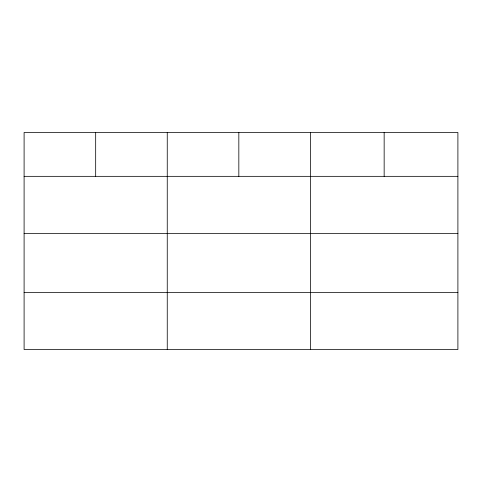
<?xml version="1.0" encoding="UTF-8"?>
<svg xmlns="http://www.w3.org/2000/svg" width="482" height="482" viewBox="0 0 482 482"><rect width="100%" height="100%" fill="white"/><g stroke="black" fill="none" stroke-linecap="round" stroke-linejoin="round"><path stroke-width="0.72" d="M457.9 233.493L457.9 132.478L24.1 132.478L24.1 349.522L457.9 349.522L457.9 233.493L24.1 233.493M24.1 176.34L457.9 176.34M24.1 292.369L457.9 292.369M384.154 132.478L384.154 176.34M310.408 132.478L310.408 349.522M238.831 132.478L238.831 176.34M167.254 132.478L167.254 349.522M95.677 132.478L95.677 176.34"/></g></svg>
